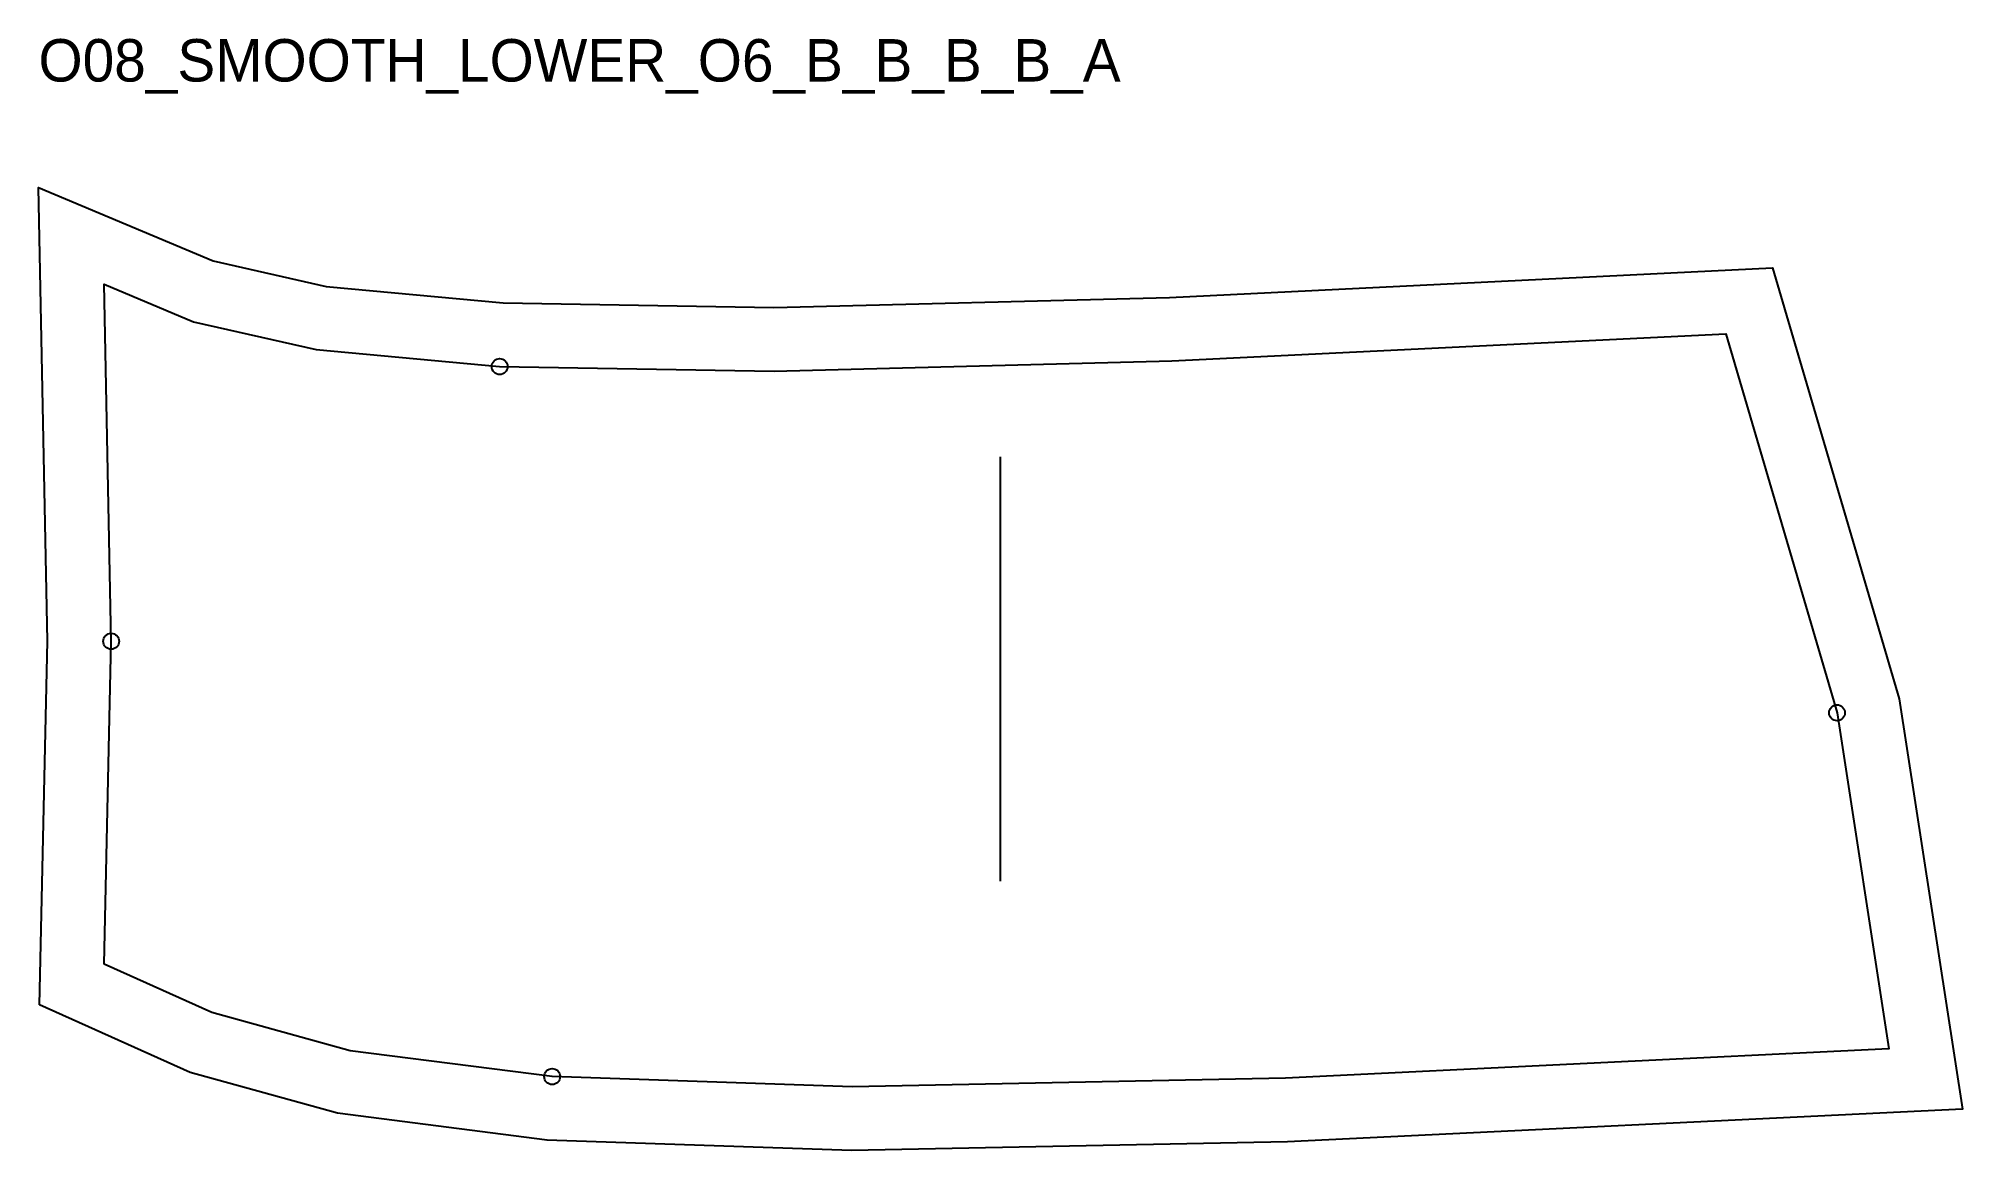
# Model space of a CAD drawing. Header units: millimetres. Extents: x -12 to 350, y -35 to 174.
import ezdxf

# ---------------------------------------------------------------- set-up
doc = ezdxf.new("R2010")
doc.units = ezdxf.units.MM
for name, color, linetype in [('CUT', 1, 'Continuous'), ('GRAIN', 3, 'Continuous'), ('ID', 7, 'Continuous'), ('NOTCH', 2, 'Continuous'), ('SEAM', 5, 'Continuous')]:
    doc.layers.add(name, color=color, linetype=linetype)

msp = doc.modelspace()

# ---------------------------------------------------------------- linework, layer by layer
at = {"layer": 'CUT'}
msp.add_lwpolyline([(-12.17, -7.68), (-10.67, 60.86), (-12.36, 146.35), (20.53, 132.53), (41.85, 127.74), (75.2, 124.62), (126.23, 123.78), (200.77, 125.67), (314.46, 131.22), (338.33, 49.99), (350.24, -27.33), (223.05, -33.52), (140.88, -35.14), (83.48, -33.18), (44.02, -28.12), (16.2, -20.45), (-12.17, -7.68)], close=True, dxfattribs=at)
at = {"layer": 'GRAIN'}
msp.add_line((168.94, 15.61), (168.94, 95.61), dxfattribs=at)
at = {"layer": 'NOTCH'}
for centre in [(74.55, 112.63), (1.34, 60.85), (326.59, 47.37), (84.45, -21.2)]:
    msp.add_circle(centre, 1.5, dxfattribs=at)
at = {"layer": 'SEAM'}
msp.add_lwpolyline([(0, 0), (1.34, 60.85), (0, 128.14), (16.86, 121.06), (39.97, 115.86), (74.55, 112.63), (126.28, 111.78), (201.21, 113.68), (305.61, 118.77), (326.59, 47.37), (336.35, -15.99), (222.64, -21.52), (140.96, -23.13), (84.45, -21.2), (46.39, -16.32), (20.28, -9.13)], close=True, dxfattribs=at)

# ---------------------------------------------------------------- texts
at = {"layer": 'ID'}
msp.add_text('O08_SMOOTH_LOWER_O6_B_B_B_B_A', height=8, dxfattribs=at).set_placement((-12.36, 166.35))

doc.saveas('drawing.dxf')
